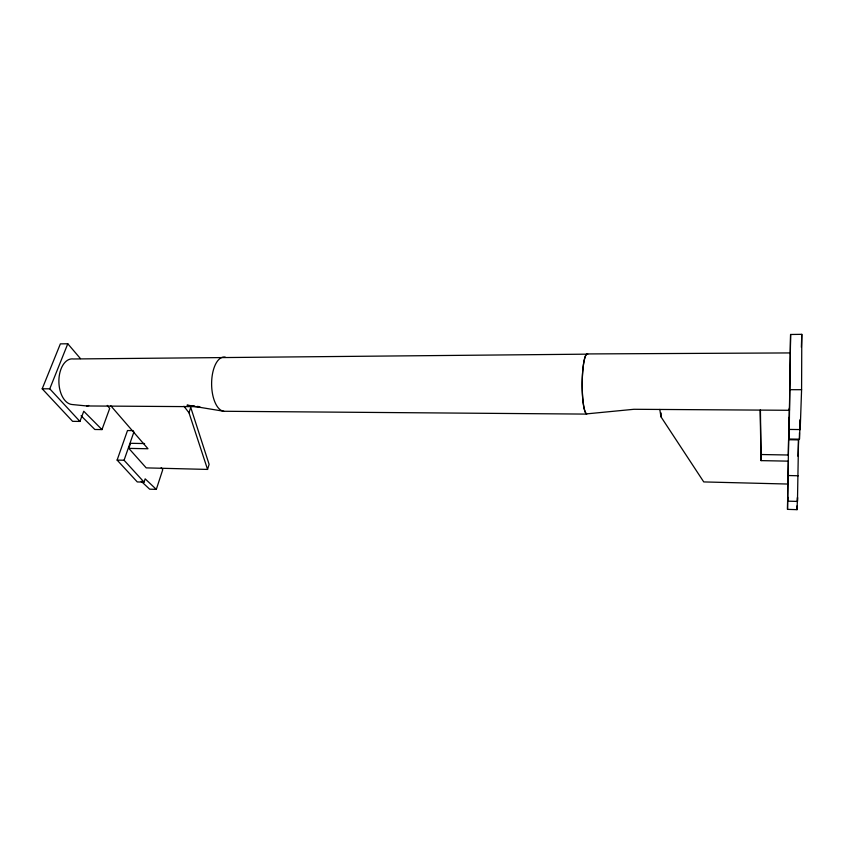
<?xml version="1.0" encoding="UTF-8"?>
<svg xmlns="http://www.w3.org/2000/svg" width="844" height="844" viewBox="0 0 844 844"><rect width="100%" height="100%" fill="white"/><g stroke="black" fill="none" stroke-linecap="round" stroke-linejoin="round"><path stroke-width="1.27" d="M788.918 439.028L789.372 416.999L789.245 429.438L800.196 429.564L800.239 419.584L799.447 439.175L788.918 439.028L789.277 408.211M800.196 429.564L801.589 389.706L801.8 334.34L790.596 334.477L790.216 353.879M787.811 483.042L787.515 509.365L797.031 509.66L797.053 505.904M787.769 497.179L787.726 501.146L797.464 501.431L797.496 497.464L797.031 509.66M797.464 501.431L798.54 439.872L788.612 439.735L788.317 454.853M799.447 439.175L799.479 432.729M787.515 509.365L788.612 439.735M789.245 429.438L790.596 334.477M659.818 409.435L660.915 416.714L703.748 481.924L787.937 484.045L788.391 461.151L761.077 460.624L760.423 410.279M801.378 347.306L801.8 334.34M798.002 456.287L798.54 439.872M660.915 416.714L661.2 413.022M789.435 410.289L790.3 352.929L587.804 353.931A30.057 4.948 -89.7 0 0 582.233 381.699A30.057 4.948 -89.7 0 0 586.749 413.866L633.918 409.287L789.435 410.289L789.425 409.646M207.561 469.422L209.112 464.337L190.733 407.399L188.993 412.779L207.561 469.422L146.212 467.882L128.826 448.375L130.588 443.3L144.609 443.554M141.201 481.28L149.641 489.172L156.309 489.383L162.765 469.633L161.215 467.587M133.225 430.619L127.497 430.546L117.116 460.086L137.277 481.935L144.06 482.135L145.157 478.843L156.309 489.383M144.06 482.135L124.068 460.244L133.943 431.875M81.066 415.765L94.834 429.49L101.976 429.585L109.699 408.422L107.283 405.405M80.475 358.637L67.794 343.772L60.367 343.867L42.2 388.799L72.605 421.346L79.927 421.42L83.767 411.25L101.976 429.585M79.927 421.42L49.764 388.81L67.794 343.772M194.679 406.101L186.978 405.204L223.871 411.271L586.728 414.098A30.057 4.948 -89.7 0 1 582.202 381.931A30.057 4.948 -89.7 0 1 587.783 354.153L73.354 358.974A22.841 13.557 88.8 0 0 58.901 380.022A22.841 13.557 88.8 0 0 71.972 404.508L86.763 405.964L199.806 406.702L197.243 406.397M42.2 388.799L49.764 388.81M790.047 389.696L801.589 389.706M761.225 454.526L788.454 455.011M128.826 448.375L147.985 448.755L110.849 405.848M117.116 460.086L124.068 460.244M788.243 475.531L798.35 475.763M183.96 406.259L188.993 412.779M760.138 410.131L761.077 460.624M223.871 411.271A27.135 12.681 89.5 0 1 211.633 382.237A27.135 12.681 89.5 0 1 225.285 357.149M88.704 405.458A8.123 4.726 89.5 0 1 86.763 405.964"/></g></svg>
